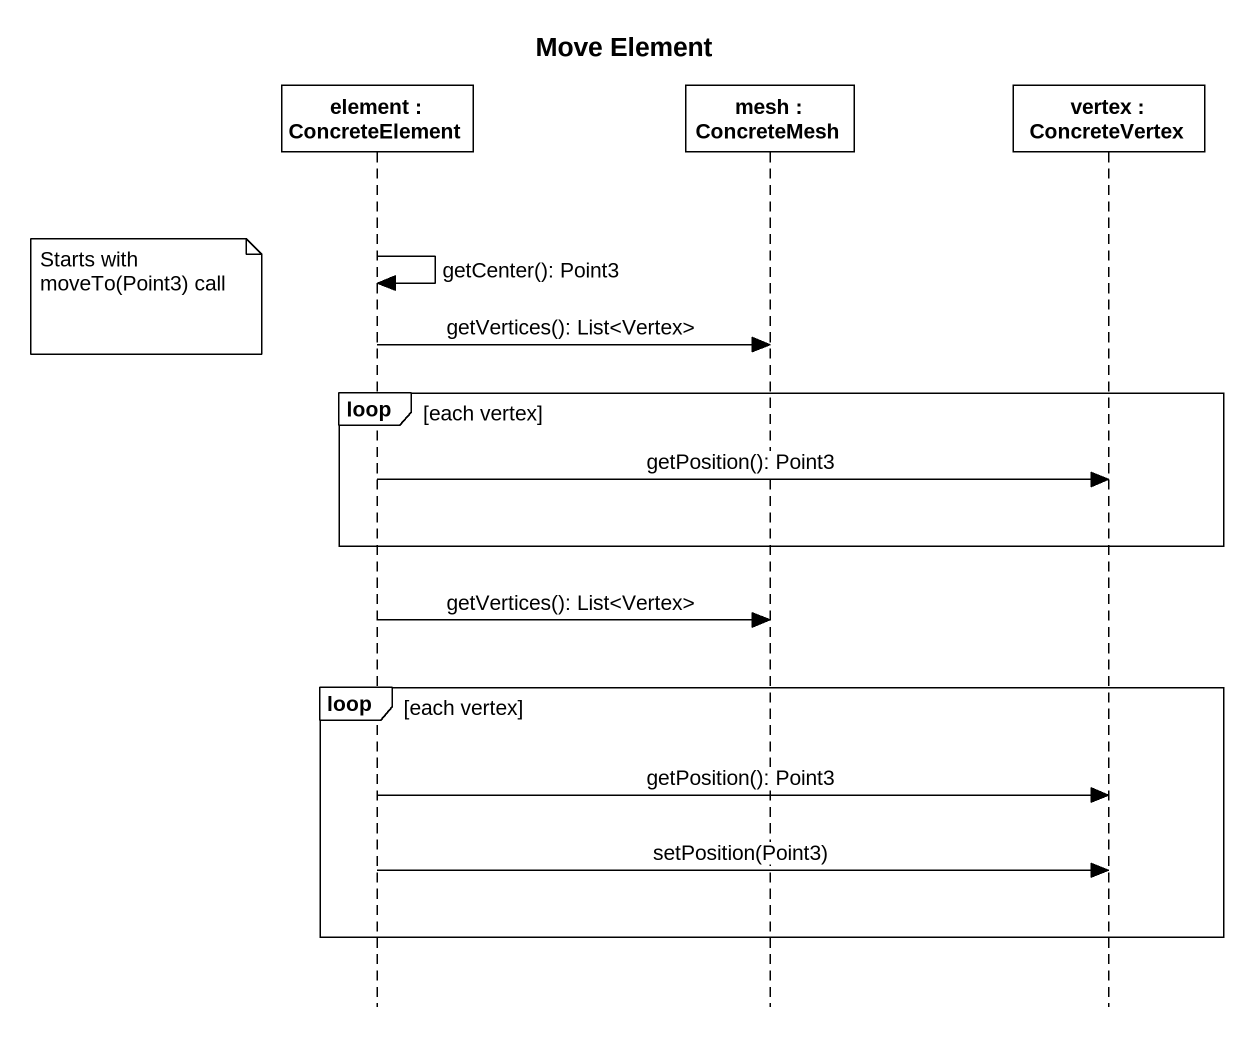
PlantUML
@startuml
title Move Element
hide footbox
participant "element : ConcreteElement" as element
participant "mesh : ConcreteMesh" as mesh
participant "vertex : ConcreteVertex" as vertex

element -> element : getCenter(): Point3
note left of element : Starts with moveTo(Point3) call
element -> mesh : getVertices(): List<Vertex>
loop each vertex
  element -> vertex : getPosition(): Point3
end
element -> mesh : getVertices(): List<Vertex>
loop each vertex
  element -> vertex : getPosition(): Point3
  element -> vertex : setPosition(Point3)
end
@enduml
